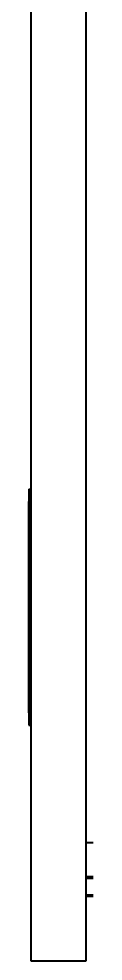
# Model space of a CAD drawing. Header units: millimetres. Extents: x 0 to 4752, y 0 to 3360.
# Drawn here: x 3657.4 to 3683.5, y 1111.9 to 1491.3 of the extents above; entities that cross this region are included whole.
import ezdxf

# ---------------------------------------------------------------- set-up
doc = ezdxf.new("R2010")
doc.units = ezdxf.units.MM
doc.header["$LTSCALE"] = 8
doc.layers.add('가시적인 것(ISO)', color=3, linetype='Continuous', lineweight=40)
doc.layers.add('가시적인 좁은 것(ISO)', color=3, linetype='Continuous', lineweight=35)

msp = doc.modelspace()

# ---------------------------------------------------------------- linework, layer by layer
at = {"layer": '가시적인 것(ISO)'}
for p, q in [((3658.455, 1111.882), (3658.455, 2001.882)), ((3680.455, 2001.882), (3680.455, 1111.882)), ((3657.455, 1301.882), (3657.455, 1206.882)), ((3657.455, 1301.882), (3658.455, 1301.882)), ((3657.455, 1296.882), (3657.445, 1296.882)), ((3657.445, 1291.882), (3657.445, 1296.882)), ((3657.455, 1291.882), (3657.445, 1291.882)), ((3657.445, 1216.882), (3657.445, 1291.882)), ((3657.455, 1216.882), (3657.445, 1216.882)), ((3657.445, 1211.882), (3657.445, 1216.882)), ((3657.455, 1211.882), (3657.445, 1211.882)), ((3657.455, 1206.882), (3658.455, 1206.882)), ((3683.455, 1159.582), (3680.455, 1159.582)), ((3683.455, 1145.882), (3680.455, 1145.882)), ((3683.455, 1137.882), (3680.455, 1137.882)), ((3680.455, 1111.882), (3658.455, 1111.882))]:
    msp.add_line(p, q, dxfattribs=at)
at = {"layer": '가시적인 좁은 것(ISO)'}
for p, q in [((3683.455, 1145.138), (3680.455, 1145.138)), ((3680.455, 1138.626), (3683.455, 1138.626))]:
    msp.add_line(p, q, dxfattribs=at)

doc.saveas('drawing.dxf')
